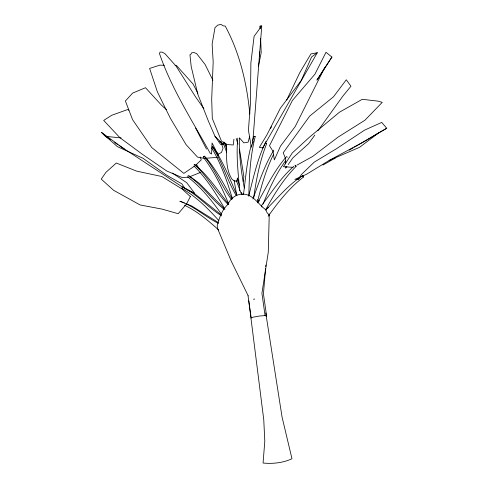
<?xml version="1.0" encoding="UTF-8"?>
<svg xmlns="http://www.w3.org/2000/svg" width="488" height="488" viewBox="0 0 488 488"><rect width="100%" height="100%" fill="white"/><g stroke="black" fill="none" stroke-linecap="round" stroke-linejoin="round"><path stroke-width="0.73" d="M285.663 166.786L285.657 168.201L286.926 166.377M285.669 163.956L285.681 159.003L283.217 152.732L309.709 116.077L333.493 96.795L346.279 79.782L350.951 86.236L342.893 96.069L317.889 130.821M259.732 51.758L252.784 142.344L251.369 147.297L248.435 130.192L250.393 103.962L250.887 62.934L254.114 36.252L261.757 25.931L260.11 26.053L260.08 28.322M248.868 195.511C249.13 175.723 250.417 155.831 255.218 136.573L254.211 136.359M269.266 213.945L268.266 252.247L261.916 293.325L265.082 315.577L266.619 316.132L263.447 293.88L265.545 268.815M237.778 138.159C236.07 155.739 238.217 173.356 239.712 190.875M261.757 25.931L259.427 56.279M265.734 266.533L265.862 265.014M233.947 139.159L233.276 144.973L226.951 144.552L221.485 141.197L212.31 118.45L211.688 99.314L213.177 61.97L212.127 44.103L215.019 27.566L217.807 25.108L220.918 24.4L223.376 25.901L225.2 26.035C239.828 53.119 246.946 83.613 249.838 114.101M243.494 194.376C245.69 177.9 246.879 161.144 251.296 145.07M243.231 181.402L243.866 176.558L239.48 149.084M253.736 197.506C256.249 179.151 259.945 160.863 266.674 143.545L265.71 143.088M258.469 66.057L261.208 52.637L260.616 38.204M223.559 142.142L223.077 144.326L220.558 144.381L214.952 136.225L208.492 121.341L197.805 94.251L191.186 66.478L189.936 54.735L190.753 54.479L191.686 52.808L193.931 52.533L196.646 53.613L205.155 64.562L212.896 80.221M252.717 142.899L253.046 141.441M248.66 196.182C253.254 178.218 257.188 159.911 265.21 143.082L266.674 143.545M257.359 202.361C261.336 185.891 265.997 169.44 273.634 154.251M249.618 136.451L248.16 142.136L243.86 142.862L239.523 138.006M252.503 140.715L253.711 136.359L255.218 136.573M265.173 143.557L265.893 141.422M218.856 220.667C207.98 208.37 196.121 196.694 181.871 188.344L182.359 186.989C197.103 194.273 207.736 207.284 221.631 215.855M252.943 198.945C259.03 182.341 264.496 165.328 273.823 150.176M263.05 204.088C269.217 188.905 276.043 173.807 285.73 160.509M286.712 100.009L299.766 72.694L310.886 53.936L317.291 52.728L262.757 147.888L259.348 147.406L266.991 134.761L280.374 108.202L301.261 80.428L311.594 56.931L317.291 52.728M324.666 67.716L295.228 126.496L280.447 146.18L274.347 159.918L273.06 151.414L269.498 145.705L292.355 100.534L314.912 74.213L325.99 52.277L331.913 57.066L316.986 80.002L331.913 57.066M257.475 202.91C266.478 187.081 274.396 170.404 286.48 156.599L287.347 157.209M265.625 209.809C274.122 194.254 283.583 179.023 296.1 166.347L295.405 165.255M270.376 128.686L271.523 126.752M299.162 177.894L301.56 174.362L314.248 162.126L336.641 148.596L364.627 130.113L381.72 122.415L386.752 128.265L354.386 147.156M288.201 164.547L292.867 157.856L308.715 143.588L314.833 135.072M257.987 202.209L259.299 200.373M181.871 188.344L182.847 186.995M268.18 216.275C278.386 201.886 289.433 187.819 303.512 176.998L302.932 175.759M265.564 210.072C277.465 198.232 288.176 184.921 302.432 175.759L303.512 176.998M262.757 147.888L263.727 146.9M293.831 166.286C280.838 177.608 271.676 192.388 261.233 205.924L262.044 207.077M265.728 209.809L268.626 207.4M298.308 179.395L299.461 178.486M386.752 128.265L378.755 132.809L359.558 147.315L329.15 160.448L306.482 174.314L294.844 179.377L298.363 179.072M378.755 132.809L364.164 141.587L329.15 160.448M322.958 165.054L335.415 157.966M349.17 150.127L353.08 147.901M296.924 165.139L312.595 156.495L338.129 137.085L364.939 120.213L382.238 102.346L378.029 101.138L362.285 99.296L339.447 112.216L309.593 137.073L292.3 152.909L283.418 166.713L293.044 167.335M200.33 172.502L188.588 177.181L182.079 177.522L166.744 170.995L142.112 154.08L119.834 137.628L103.694 120.42L111.697 115.284L127.52 109.599L128.875 110.197M253.443 299.242L254.742 299.053M265.082 315.577L259.293 316.053L253.351 317.121L251.198 318.011L248.026 295.759M217.459 157.362L204.228 158.368L197.524 157.106L186.105 144.68L170.355 118.261L157.417 91.964L149.621 68.43L159.832 65.148L164.389 65.27M242.091 194.285L243.457 194.261M175.033 65.563L176.552 65.605L193.077 84.058L197.914 93.403M106.103 136.39L121.042 137.927M180.249 201.263L184.342 202.947M186.386 203.795L191.845 206.04L218.215 222.485M179.755 201.257C194.035 206.082 205.1 216.727 218.435 223.358M185.922 189.143L194.559 193.108L186.721 182.726L172.386 173.057M184.543 205.277C197.359 211.316 208.266 220.637 218.74 230.025M183.506 187.361L194.004 193.211L221.271 214.873M118.962 145.43L183.378 187.612M110.306 139.629L105.353 136.317L101.461 132.37L124.531 149.157M114.631 142.533L117.724 144.601M189.118 175.894L199.086 183.177L224.931 209.206M188.039 175.46C201.892 184.684 211.097 198.958 224.029 209.254M219.643 141.435L223.077 144.326L214.952 136.225M187.441 176.705C200.897 187.038 211.664 200.312 221.418 214.079M257.426 199.677L259.091 201.141M101.461 132.37L117.358 146.626L143.039 158.307L166.939 175.381L181.829 183.823L185.257 188.838M166.402 109.641L161.455 105.146L145.497 87.712L132.644 93.092L125.392 100.998L132.583 119.694L151.756 147.577L183.854 173.386L195.2 165.652L201.276 159.869L200.22 157.044M294.904 165.249L296.1 166.347M194.62 164.358C208.217 175.631 217.855 190.594 228.762 204.295M194.132 164.352C207.412 175.918 215.452 191.991 227.957 204.283M193.931 166.005C206.589 178.419 216.074 193.547 224.742 208.901M269.364 215.263L266.966 212.597L266.058 209.956C258.725 204.856 253.797 195.145 244.153 194.169C237.192 193.468 230.446 197.878 228.042 204.295C221.918 209.858 219.258 217.953 217.172 225.828L217.904 229.317L231.269 261.208L248.233 295.874M203.88 108.684L195.737 97.142L176.113 66.154L164.944 53.65L162.126 52.118L160.07 52.1L159.454 53.497C171.562 88.956 192.174 120.444 210.09 153.104L211.585 154.013L212.066 142.935L217.868 154.342L221.485 152.451L223.034 148.328L221.631 144.003M203.697 157.74C214.36 171.715 221.985 187.673 228.634 203.868M231.489 199.488C221.192 185.769 215.342 169.232 204.069 156.178L203.258 157.112L204.564 156.184C215.977 168.817 223.644 184.11 232.136 198.72M212.622 146.449C223.169 161.308 229.58 178.468 236.912 195.017M212.134 146.443C222.4 161.772 226.786 180.029 236.351 195.743M196.579 164.493L199.543 169.653M211.597 147.858C221.101 163.748 227.243 181.316 232.483 198.994M195.578 128.063L206.509 149.139M224.809 142.703L226.603 146.723M241.645 194.712L236.155 180.096M224.023 142.026L226.798 149.078M223.303 143.228L226.591 152.116M236.253 138.561L237.979 144.137M237.436 178.01L239.437 185.135M241.383 192.345L241.969 194.505M234.118 180.493L236.759 195.249M244.329 188.002C241.115 171.55 239.004 154.812 239.425 138.019M265.734 312.875L282.064 417.063L291.976 458.757C283.247 462.844 272.639 464.027 263.069 463.02L264.801 441.207L263.764 419.759L248.764 300.809M217.733 152.787L218.038 155.8M260.11 26.053L260.208 28.335M226.377 143.972C226.853 155.91 225.291 168.397 231.891 179.096L234.417 180.92L237.259 181.365L237.241 178.657M190.363 196.591L186.526 203.929L178.193 213.72L162.126 209.114L140.117 204.966L113.6 190.289L101.248 179.139L105.945 172.325L116.29 163.029L136.652 171.136L161.803 176.504L182.115 188.996L190.363 196.591"/></g></svg>
